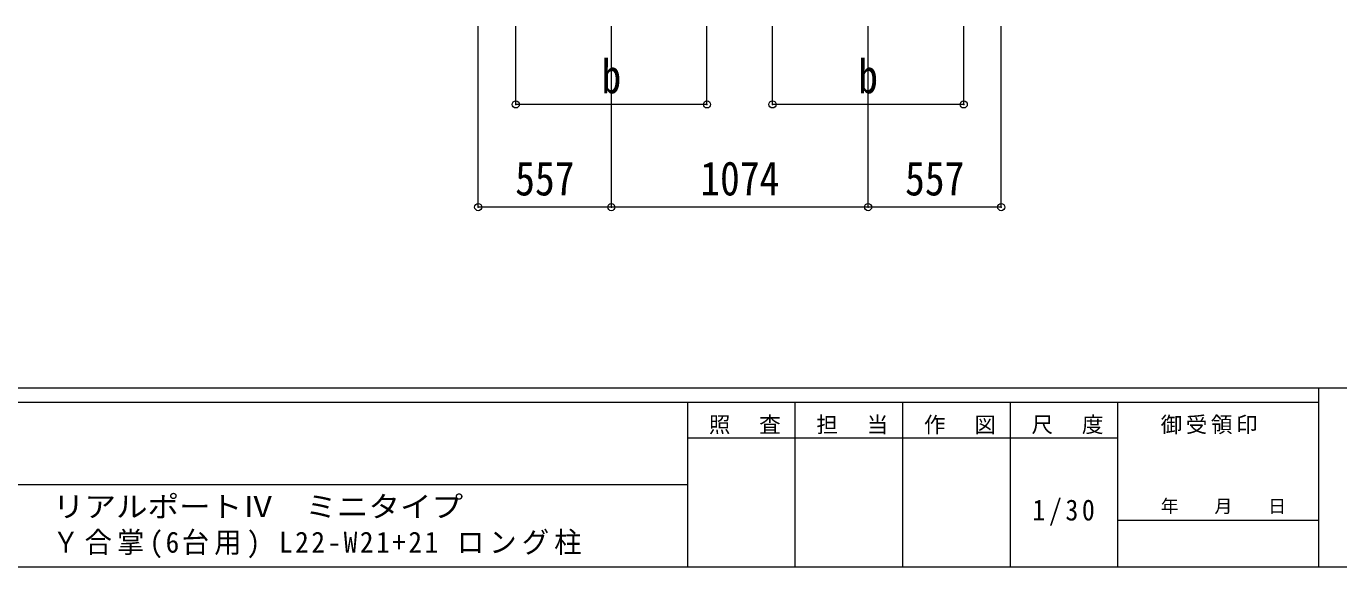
# Model space of a CAD drawing. Units: millimetres at full size, sheet at 1:30. Extents: x -8385 to 8479, y -5853 to 5787.
# Drawn here: x -18 to 5473, y -5853 to -3589 of the extents above; entities that cross this region are included whole.
import ezdxf
from ezdxf.enums import TextEntityAlignment as Align

# ---------------------------------------------------------------- set-up
doc = ezdxf.new("R2010")
doc.units = ezdxf.units.MM
doc.header["$LTSCALE"] = 30
doc.header["$PDMODE"] = 32
doc.header["$PDSIZE"] = 30
doc.layers.add('0-A_寸法', color=6, linetype='Continuous', lineweight=9)
doc.layers.add('F-0_240', color=7, linetype='Continuous', lineweight=9)
doc.styles.add('ＭＳ ゴシック', font='')
doc.styles.get('ＭＳ ゴシック').set_extended_font_data('MS Gothic')

msp = doc.modelspace()

# ---------------------------------------------------------------- linework, layer by layer
at = {"layer": '0-A_寸法'}
for p, q in [((1872.86, -4346.44), (1872.86, -3588.85)), ((2029.86, -3916.31), (2029.86, -3588.85)), ((2429.86, -4346.44), (2429.86, -3588.85)), ((2829.86, -3916.31), (2829.86, -3588.85)), ((3103.86, -3916.31), (3103.86, -3588.85)), ((3503.86, -4346.44), (3503.86, -3588.85)), ((3903.86, -3916.31), (3903.86, -3588.85)), ((4060.86, -4346.44), (4060.86, -3588.85)), ((2829.86, -3916.31), (2029.86, -3916.31)), ((3903.86, -3916.31), (3103.86, -3916.31)), ((2429.86, -4346.44), (1872.86, -4346.44)), ((3503.86, -4346.44), (2429.86, -4346.44)), ((4060.86, -4346.44), (3503.86, -4346.44))]:
    msp.add_line(p, q, dxfattribs=at)
for p in [(2029.86, -3916.31), (2829.86, -3916.31), (3103.86, -3916.31), (3903.86, -3916.31), (1872.86, -4346.44), (2429.86, -4346.44), (3503.86, -4346.44), (4060.86, -4346.44)]:
    msp.add_point(p, dxfattribs=at)
at = {"layer": 'F-0_240', "color": 5}
for p, q in [((-8385.45, -5102.66), (8054.55, -5102.66)), ((5387.79, -5102.66), (5387.79, -5852.66)), ((-8385.45, -5162.66), (5387.79, -5162.66)), ((2747.79, -5162.66), (2747.79, -5852.66)), ((3197.79, -5162.66), (3197.79, -5852.66)), ((3647.79, -5162.66), (3647.79, -5852.66)), ((4097.79, -5162.66), (4097.79, -5852.66)), ((4547.79, -5162.66), (4547.79, -5852.66)), ((2747.79, -5312.66), (4547.79, -5312.66)), ((-3402.21, -5507.66), (2747.79, -5507.66)), ((4547.79, -5657.66), (5387.79, -5657.66)), ((-8385.45, -5852.66), (8054.55, -5852.66))]:
    msp.add_line(p, q, dxfattribs=at)

# ---------------------------------------------------------------- texts
at = {"layer": '0-A_寸法', "color": 7, "style": 'ＭＳ ゴシック', "width": 0.85}
for s, p in [('b', (2388.61, -3912.31)), ('b', (3462.61, -3912.31)), ('557', (2027.61, -4340.44)), ('1074', (2801.86, -4340.44)), ('557', (3658.61, -4340.44))]:
    msp.add_text(s, height=143, dxfattribs=at).set_placement(p, align=Align.BOTTOM_LEFT)
at = {"layer": 'F-0_240', "style": 'ＭＳ ゴシック', "width": 1.1}
msp.add_text('リアルポートⅣ\u3000ミニタイプ', height=87.98, dxfattribs=at).set_placement((93.72, -5671.05), align=Align.BOTTOM_LEFT)
at = {"layer": 'F-0_240', "style": 'ＭＳ ゴシック'}
msp.add_text('年\u3000\u3000月\u3000\u3000日', height=54.99, dxfattribs=at).set_placement((4727.79, -5642.66), align=Align.BOTTOM_LEFT)
at = {"layer": 'F-0_240', "attachment_point": 7, "style": 'ＭＳ ゴシック'}
for s, insert, char_height in [('\\T1.17;照\u3000査', (2837.79, -5297.66), 65.98), ('\\T1.17;担\u3000当', (3287.79, -5297.66), 65.98), ('\\T1.17;作\u3000図', (3737.79, -5297.66), 65.98), ('\\T1.17;尺\u3000度', (4187.79, -5297.66), 65.98), ('\\T1.17;御受領印', (4727.79, -5297.66), 65.98), ('\\T1.28;\\W0.9;1/30', (4191.54, -5680.16), 87.98), ('\\T1.19;\\W0.95;Ｙ合掌(6台用)\\~L22-W21+21\\~ロング柱', (90.66, -5817.05), 87.98)]:
    msp.add_mtext(s, dxfattribs=dict(at, insert=insert, char_height=char_height))

doc.saveas('drawing.dxf')
